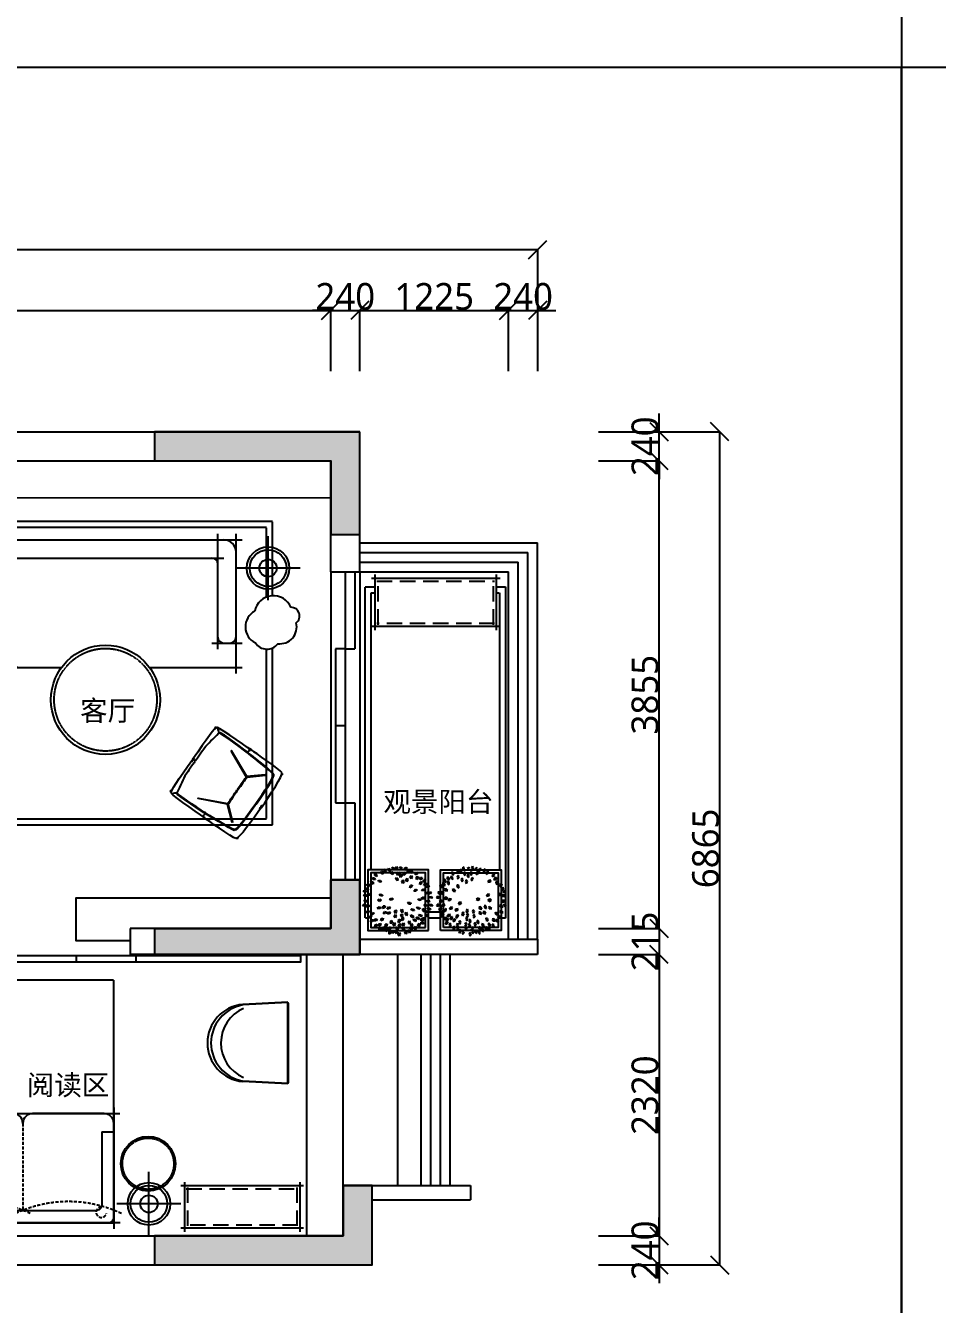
# Model space of a CAD drawing. Header units: millimetres. Extents: x -18923 to 87021, y -73077 to -1985.
# Drawn here: x 53314 to 60830, y -66074 to -55535 of the extents above; entities that cross this region are included whole.
import ezdxf

# ---------------------------------------------------------------- set-up
doc = ezdxf.new("R2010")
doc.units = ezdxf.units.MM
doc.header["$LTSCALE"] = 10
doc.linetypes.add('DASH', pattern=[0.35, 0.25, -0.1])
doc.linetypes.add('DASHED', pattern=[19.05, 12.7, -6.35])
doc.layers.get('Defpoints').update_dxf_attribs({"color": 250})
for name, color, linetype in [('0文字-标注', 7, 'Continuous'), ('1结构-填充-剪力墙', 251, 'Continuous'), ('1结构-墙体', 7, 'Continuous'), ('1结构-楼梯-栏杆', 43, 'Continuous'), ('1结构-楼梯-梯步', 49, 'Continuous'), ('1结构-窗及电梯', 133, 'Continuous'), ('1结构-门', 133, 'Continuous'), ('2平面-家具-活动', 133, 'Continuous'), ('2平面-家具-细线', 8, 'Continuous'), ('5', 8, 'Continuous'), ('DISEGNO', 7, 'Continuous'), ('平面-家具', 133, 'Continuous'), ('平面-文字', 255, 'Continuous'), ('门窗', 3, 'Continuous'), ('陈设-植栽', 124, 'Continuous')]:
    doc.layers.add(name, color=color, linetype=linetype)
doc.styles.add('dim_font', font='SIMPLEX.shx', dxfattribs={"width": 0.8})
doc.styles.add('图框－雅黑', font='')
doc.styles.get('图框－雅黑').set_extended_font_data('Microsoft YaHei')
doc.dimstyles.new('1-30', dxfattribs={"dimtxt": 150, "dimasz": 4, "dimexe": 1.5, "dimexo": 0, "dimgap": 0.6, "dimtad": 1, "dimdec": 0, "dimlfac": 30, "dimdsep": 46, "dimtxsty": 'dim_font', "dimblk": 'DOTSMALL', "dimcen": 4, "dimdle": 1.5, "dimclrd": 123, "dimclre": 123, "dimclrt": 256, "dimadec": 0, "dimazin": 0, "dimtfac": 1, "dimtdec": 0, "dimtix": 1, "dimtmove": 2, "dimatfit": 3, "dimldrblk": 'DOTSMALL', "dimfxl": 1.5, "dimarcsym": 0})

# ---------------------------------------------------------------- blocks, each defined once
blk = doc.blocks.new('_OBLIQUE')
at = {"color": 0, "linetype": 'ByBlock'}
blk.add_line((-0.5, -0.5), (0.5, 0.5), dxfattribs=at)
blk = doc.blocks.new('*D177')
at = {"layer": '0文字-标注', "color": 8, "lineweight": -2, "transparency": 16777216}
for p, q in [((58035, -63191), (58536, -63191)), ((58535, -63190), (58535, -65511)), ((58035, -65509), (58536, -65509))]:
    blk.add_line(p, q, dxfattribs=at)
at = {"layer": 'Defpoints', "color": 0, "transparency": 16777216}
for p in [(58035, -63191), (58035, -65509), (58535, -65509)]:
    blk.add_point(p, dxfattribs=at)
at = {"layer": '0文字-标注', "color": 8, "lineweight": -2, "transparency": 16777216, "xscale": 150, "yscale": 150, "zscale": 150}
for p, rotation in [((58535, -63191), 90), ((58535, -65509), 270)]:
    blk.add_blockref('_OBLIQUE', p, dxfattribs=dict(at, rotation=rotation))
at = {"layer": '0文字-标注', "color": 255, "transparency": 16777216, "insert": (58420, -64350), "char_height": 220, "attachment_point": 5, "rotation": 90, "style": '图框－雅黑'}
blk.add_mtext('2320', dxfattribs=at)
blk = doc.blocks.new('_DotSmall')
at = {"color": 0, "linetype": 'ByBlock', "const_width": 0.5}
blk.add_lwpolyline([(-0.0625, 0, 1), (0.0625, 0, 1)], format="xyb", close=True, dxfattribs=at)
blk = doc.blocks.new('*D178')
at = {"layer": '0文字-标注', "color": 8, "lineweight": -2, "transparency": 16777216}
for p, q in [((58035, -59122), (58536, -59122)), ((58535, -62977), (58535, -59121)), ((58035, -62975), (58536, -62975))]:
    blk.add_line(p, q, dxfattribs=at)
at = {"layer": 'Defpoints', "color": 0, "transparency": 16777216}
for p in [(58035, -59122), (58535, -59122), (58035, -62975)]:
    blk.add_point(p, dxfattribs=at)
at = {"layer": '0文字-标注', "color": 8, "lineweight": -2, "transparency": 16777216, "xscale": 150, "yscale": 150, "zscale": 150}
for p, rotation in [((58535, -59122), 90), ((58535, -62975), 270)]:
    blk.add_blockref('_OBLIQUE', p, dxfattribs=dict(at, rotation=rotation))
at = {"layer": '0文字-标注', "color": 255, "transparency": 16777216, "insert": (58420, -61049), "char_height": 220, "attachment_point": 5, "rotation": 90, "style": '图框－雅黑'}
blk.add_mtext('3855', dxfattribs=at)
blk = doc.blocks.new('*D179')
at = {"layer": '0文字-标注', "color": 8, "lineweight": -2, "transparency": 16777216}
for p, q in [((58035, -58882), (59036, -58882)), ((59035, -58881), (59035, -65751)), ((58035, -65749), (59036, -65749))]:
    blk.add_line(p, q, dxfattribs=at)
at = {"layer": 'Defpoints', "color": 0, "transparency": 16777216}
for p in [(58035, -58882), (58035, -65749), (59035, -65749)]:
    blk.add_point(p, dxfattribs=at)
at = {"layer": '0文字-标注', "color": 8, "lineweight": -2, "transparency": 16777216, "xscale": 150, "yscale": 150, "zscale": 150}
for p, rotation in [((59035, -58882), 90), ((59035, -65749), 270)]:
    blk.add_blockref('_OBLIQUE', p, dxfattribs=dict(at, rotation=rotation))
at = {"layer": '0文字-标注', "color": 255, "transparency": 16777216, "insert": (58920, -62316), "char_height": 220, "attachment_point": 5, "rotation": 90, "style": '图框－雅黑'}
blk.add_mtext('6865', dxfattribs=at)
blk = doc.blocks.new('*D191')
at = {"layer": '0文字-标注', "color": 8, "lineweight": -2, "transparency": 16777216}
for p, q in [((48647, -57882), (55830, -57882)), ((48649, -58382), (48649, -57881)), ((55829, -58382), (55829, -57881))]:
    blk.add_line(p, q, dxfattribs=at)
at = {"layer": 'Defpoints', "color": 0, "transparency": 16777216}
for p in [(55829, -57882), (48649, -58382), (55829, -58382)]:
    blk.add_point(p, dxfattribs=at)
at = {"layer": '0文字-标注', "color": 8, "lineweight": -2, "transparency": 16777216, "xscale": 150, "yscale": 150, "zscale": 150, "rotation": 180}
blk.add_blockref('_OBLIQUE', (48649, -57882), dxfattribs=at)
at = {"layer": '0文字-标注', "color": 8, "lineweight": -2, "transparency": 16777216, "xscale": 150, "yscale": 150, "zscale": 150}
blk.add_blockref('_OBLIQUE', (55829, -57882), dxfattribs=at)
at = {"layer": '0文字-标注', "color": 255, "transparency": 16777216, "insert": (52239, -57768), "char_height": 220, "attachment_point": 5, "style": '图框－雅黑'}
blk.add_mtext('7180', dxfattribs=at)
blk = doc.blocks.new('*D192')
at = {"layer": '0文字-标注', "color": 8, "lineweight": -2, "transparency": 16777216}
for p, q in [((56067, -57882), (57296, -57882)), ((56069, -58382), (56069, -57881)), ((57295, -58382), (57295, -57881))]:
    blk.add_line(p, q, dxfattribs=at)
at = {"layer": 'Defpoints', "color": 0, "transparency": 16777216}
for p in [(57295, -57882), (56069, -58382), (57295, -58382)]:
    blk.add_point(p, dxfattribs=at)
at = {"layer": '0文字-标注', "color": 8, "lineweight": -2, "transparency": 16777216, "xscale": 150, "yscale": 150, "zscale": 150, "rotation": 180}
blk.add_blockref('_OBLIQUE', (56069, -57882), dxfattribs=at)
at = {"layer": '0文字-标注', "color": 8, "lineweight": -2, "transparency": 16777216, "xscale": 150, "yscale": 150, "zscale": 150}
blk.add_blockref('_OBLIQUE', (57295, -57882), dxfattribs=at)
at = {"layer": '0文字-标注', "color": 255, "transparency": 16777216, "insert": (56682, -57768), "char_height": 220, "attachment_point": 5, "style": '图框－雅黑'}
blk.add_mtext('1225', dxfattribs=at)
blk = doc.blocks.new('*D193')
at = {"layer": '0文字-标注', "color": 8, "lineweight": -2, "transparency": 16777216}
for p, q in [((57536, -57382), (37813, -57382)), ((37815, -58382), (37815, -57381)), ((57535, -58382), (57535, -57381))]:
    blk.add_line(p, q, dxfattribs=at)
at = {"layer": 'Defpoints', "color": 0, "transparency": 16777216}
for p in [(37815, -57382), (37815, -58382), (57535, -58382)]:
    blk.add_point(p, dxfattribs=at)
at = {"layer": '0文字-标注', "color": 8, "lineweight": -2, "transparency": 16777216, "xscale": 150, "yscale": 150, "zscale": 150, "rotation": 180}
blk.add_blockref('_OBLIQUE', (37815, -57382), dxfattribs=at)
at = {"layer": '0文字-标注', "color": 8, "lineweight": -2, "transparency": 16777216, "xscale": 150, "yscale": 150, "zscale": 150}
blk.add_blockref('_OBLIQUE', (57535, -57382), dxfattribs=at)
at = {"layer": '0文字-标注', "color": 255, "transparency": 16777216, "insert": (47675, -57268), "char_height": 220, "attachment_point": 5, "style": '图框－雅黑'}
blk.add_mtext('19720', dxfattribs=at)
blk = doc.blocks.new('*D202')
at = {"layer": '0文字-标注', "color": 8, "lineweight": -2, "transparency": 16777216}
for p, q in [((55829, -57882), (55679, -57882)), ((55829, -58382), (55829, -57881)), ((55829, -57882), (56069, -57882)), ((56069, -58382), (56069, -57881)), ((56069, -57882), (56219, -57882))]:
    blk.add_line(p, q, dxfattribs=at)
at = {"layer": 'Defpoints', "color": 0, "transparency": 16777216}
for p in [(56069, -57882), (55829, -58382), (56069, -58382)]:
    blk.add_point(p, dxfattribs=at)
at = {"layer": '0文字-标注', "color": 8, "lineweight": -2, "transparency": 16777216, "xscale": 150, "yscale": 150, "zscale": 150}
blk.add_blockref('_OBLIQUE', (55829, -57882), dxfattribs=at)
at = {"layer": '0文字-标注', "color": 8, "lineweight": -2, "transparency": 16777216, "xscale": 150, "yscale": 150, "zscale": 150, "rotation": 180}
blk.add_blockref('_OBLIQUE', (56069, -57882), dxfattribs=at)
at = {"layer": '0文字-标注', "color": 255, "transparency": 16777216, "insert": (55949, -57768), "char_height": 220, "attachment_point": 5, "style": '图框－雅黑'}
blk.add_mtext('240', dxfattribs=at)
blk = doc.blocks.new('*D203')
at = {"layer": '0文字-标注', "color": 8, "lineweight": -2, "transparency": 16777216}
for p, q in [((57295, -57882), (57145, -57882)), ((57295, -58382), (57295, -57881)), ((57295, -57882), (57535, -57882)), ((57535, -58382), (57535, -57881)), ((57535, -57882), (57685, -57882))]:
    blk.add_line(p, q, dxfattribs=at)
at = {"layer": 'Defpoints', "color": 0, "transparency": 16777216}
for p in [(57535, -57882), (57295, -58382), (57535, -58382)]:
    blk.add_point(p, dxfattribs=at)
at = {"layer": '0文字-标注', "color": 8, "lineweight": -2, "transparency": 16777216, "xscale": 150, "yscale": 150, "zscale": 150}
blk.add_blockref('_OBLIQUE', (57295, -57882), dxfattribs=at)
at = {"layer": '0文字-标注', "color": 8, "lineweight": -2, "transparency": 16777216, "xscale": 150, "yscale": 150, "zscale": 150, "rotation": 180}
blk.add_blockref('_OBLIQUE', (57535, -57882), dxfattribs=at)
at = {"layer": '0文字-标注', "color": 255, "transparency": 16777216, "insert": (57415, -57768), "char_height": 220, "attachment_point": 5, "style": '图框－雅黑'}
blk.add_mtext('240', dxfattribs=at)
blk = doc.blocks.new('*D204')
at = {"layer": '0文字-标注', "color": 8, "lineweight": -2, "transparency": 16777216}
for p, q in [((58535, -58882), (58535, -58732)), ((58035, -58882), (58536, -58882)), ((58535, -59122), (58535, -58882)), ((58035, -59122), (58536, -59122)), ((58535, -59122), (58535, -59272))]:
    blk.add_line(p, q, dxfattribs=at)
at = {"layer": 'Defpoints', "color": 0, "transparency": 16777216}
for p in [(58035, -58882), (58535, -58882), (58035, -59122)]:
    blk.add_point(p, dxfattribs=at)
at = {"layer": '0文字-标注', "color": 8, "lineweight": -2, "transparency": 16777216, "xscale": 150, "yscale": 150, "zscale": 150}
for p, rotation in [((58535, -58882), 270), ((58535, -59122), 90)]:
    blk.add_blockref('_OBLIQUE', p, dxfattribs=dict(at, rotation=rotation))
at = {"layer": '0文字-标注', "color": 255, "transparency": 16777216, "insert": (58420, -59002), "char_height": 220, "attachment_point": 5, "rotation": 90, "style": '图框－雅黑'}
blk.add_mtext('240', dxfattribs=at)
blk = doc.blocks.new('*D205')
at = {"layer": '0文字-标注', "color": 8, "lineweight": -2, "transparency": 16777216}
for p, q in [((58535, -62975), (58535, -62825)), ((58035, -62975), (58536, -62975)), ((58535, -62975), (58535, -63191)), ((58035, -63191), (58536, -63191)), ((58535, -63191), (58535, -63341))]:
    blk.add_line(p, q, dxfattribs=at)
at = {"layer": 'Defpoints', "color": 0, "transparency": 16777216}
for p in [(58035, -62975), (58035, -63191), (58535, -63191)]:
    blk.add_point(p, dxfattribs=at)
at = {"layer": '0文字-标注', "color": 8, "lineweight": -2, "transparency": 16777216, "xscale": 150, "yscale": 150, "zscale": 150}
for p, rotation in [((58535, -62975), 270), ((58535, -63191), 90)]:
    blk.add_blockref('_OBLIQUE', p, dxfattribs=dict(at, rotation=rotation))
at = {"layer": '0文字-标注', "color": 255, "transparency": 16777216, "insert": (58420, -63083), "char_height": 220, "attachment_point": 5, "rotation": 90, "style": '图框－雅黑'}
blk.add_mtext('215', dxfattribs=at)
blk = doc.blocks.new('*D206')
at = {"layer": '0文字-标注', "color": 8, "lineweight": -2, "transparency": 16777216}
for p, q in [((58535, -65509), (58535, -65359)), ((58035, -65509), (58536, -65509)), ((58535, -65509), (58535, -65749)), ((58035, -65749), (58536, -65749)), ((58535, -65749), (58535, -65899))]:
    blk.add_line(p, q, dxfattribs=at)
at = {"layer": 'Defpoints', "color": 0, "transparency": 16777216}
for p in [(58035, -65509), (58035, -65749), (58535, -65749)]:
    blk.add_point(p, dxfattribs=at)
at = {"layer": '0文字-标注', "color": 8, "lineweight": -2, "transparency": 16777216, "xscale": 150, "yscale": 150, "zscale": 150}
for p, rotation in [((58535, -65509), 270), ((58535, -65749), 90)]:
    blk.add_blockref('_OBLIQUE', p, dxfattribs=dict(at, rotation=rotation))
at = {"layer": '0文字-标注', "color": 255, "transparency": 16777216, "insert": (58420, -65629), "char_height": 220, "attachment_point": 5, "rotation": 90, "style": '图框－雅黑'}
blk.add_mtext('240', dxfattribs=at)
blk = doc.blocks.new('A$C3EE33120')
for p, q in [((207, 645), (190, 647)), ((190, 647), (196, 628)), ((215, 622), (207, 645)), ((246, 641), (228, 642)), ((228, 642), (234, 624)), ((253, 618), (246, 641)), ((275, 665), (258, 671)), ((258, 671), (259, 652)), ((259, 652), (275, 640)), ((275, 640), (275, 665)), ((297, 694), (295, 675)), ((295, 675), (310, 662)), ((298, 643), (295, 618)), ((312, 686), (297, 694)), ((313, 629), (298, 643)), ((310, 662), (312, 686)), ((340, 666), (335, 647)), ((335, 647), (347, 631)), ((354, 654), (340, 666)), ((347, 631), (354, 654)), ((377, 693), (373, 674)), ((373, 674), (386, 658)), ((392, 682), (377, 693)), ((386, 658), (392, 682)), ((428, 652), (416, 637)), ((416, 637), (421, 617)), ((432, 680), (417, 668)), ((417, 668), (417, 648)), ((417, 648), (437, 663)), ((421, 617), (437, 636)), ((437, 636), (428, 652)), ((437, 663), (432, 680)), ((492, 662), (479, 649)), ((479, 649), (482, 629)), ((482, 629), (499, 646)), ((499, 646), (492, 662)), ((520, 636), (503, 627)), ((522, 618), (520, 636)), ((78, 530), (60, 520)), ((60, 520), (83, 510)), ((96, 523), (78, 530)), ((83, 510), (96, 523)), ((108, 568), (91, 558)), ((91, 558), (113, 548)), ((126, 560), (108, 568)), ((113, 548), (126, 560)), ((135, 602), (118, 604)), ((118, 604), (122, 586)), ((122, 586), (141, 578)), ((141, 578), (135, 602)), ((143, 528), (150, 511)), ((161, 528), (143, 528)), ((164, 597), (147, 598)), ((147, 598), (153, 580)), ((150, 511), (169, 505)), ((153, 580), (172, 574)), ((169, 505), (161, 528)), ((180, 616), (162, 620)), ((162, 620), (166, 601)), ((180, 557), (162, 556)), ((162, 556), (170, 539)), ((172, 574), (164, 597)), ((166, 601), (184, 592)), ((170, 539), (190, 534)), ((184, 592), (180, 616)), ((190, 534), (180, 557)), ((210, 581), (193, 586)), ((193, 586), (195, 567)), ((195, 567), (212, 556)), ((196, 628), (215, 622)), ((212, 556), (210, 581)), ((234, 624), (253, 618)), ((257, 617), (240, 613)), ((240, 613), (251, 597)), ((267, 504), (249, 509)), ((249, 509), (252, 490)), ((251, 597), (272, 597)), ((272, 597), (257, 617)), ((283, 559), (267, 565)), ((267, 565), (268, 546)), ((268, 546), (285, 534)), ((285, 534), (283, 559)), ((295, 618), (310, 610)), ((310, 610), (313, 629)), ((355, 580), (351, 561)), ((351, 561), (364, 545)), ((369, 569), (355, 580)), ((364, 545), (369, 569)), ((375, 616), (365, 600)), ((365, 600), (373, 581)), ((373, 581), (386, 602)), ((386, 602), (375, 616)), ((457, 539), (443, 526)), ((443, 526), (444, 506)), ((444, 506), (463, 522)), ((463, 615), (448, 602)), ((448, 602), (449, 582)), ((449, 582), (468, 598)), ((463, 522), (457, 539)), ((468, 598), (463, 615)), ((503, 627), (500, 607)), ((500, 607), (522, 618)), ((519, 584), (508, 567)), ((508, 567), (533, 569)), ((538, 586), (519, 584)), ((533, 569), (538, 586)), ((540, 617), (534, 598)), ((534, 598), (558, 606)), ((558, 624), (540, 617)), ((562, 584), (555, 565)), ((555, 565), (579, 572)), ((558, 606), (558, 624)), ((571, 550), (559, 533)), ((559, 533), (584, 534)), ((580, 590), (562, 584)), ((590, 551), (571, 550)), ((579, 572), (580, 590)), ((584, 534), (590, 551)), ((612, 539), (605, 520)), ((605, 520), (629, 527)), ((631, 544), (612, 539)), ((629, 527), (631, 544)), ((35, 439), (18, 429)), ((18, 429), (40, 419)), ((46, 472), (28, 464)), ((28, 464), (49, 452)), ((53, 432), (35, 439)), ((40, 419), (53, 432)), ((63, 462), (46, 472)), ((49, 452), (63, 462)), ((70, 414), (53, 404)), ((53, 404), (76, 394)), ((76, 490), (56, 485)), ((56, 485), (75, 469)), ((88, 407), (70, 414)), ((75, 469), (91, 478)), ((91, 478), (76, 490)), ((76, 394), (88, 407)), ((107, 494), (88, 487)), ((88, 487), (108, 474)), ((113, 412), (96, 402)), ((96, 402), (118, 392)), ((123, 484), (107, 494)), ((108, 474), (123, 484)), ((131, 404), (113, 412)), ((135, 472), (116, 465)), ((116, 465), (136, 452)), ((118, 392), (131, 404)), ((151, 462), (135, 472)), ((136, 452), (151, 462)), ((162, 404), (151, 390)), ((151, 390), (170, 385)), ((186, 397), (162, 404)), ((170, 385), (186, 397)), ((198, 500), (180, 499)), ((180, 499), (188, 481)), ((203, 396), (185, 387)), ((185, 387), (207, 376)), ((188, 481), (208, 477)), ((208, 477), (198, 500)), ((220, 442), (200, 435)), ((200, 435), (220, 421)), ((220, 388), (203, 396)), ((207, 376), (220, 388)), ((235, 430), (220, 442)), ((220, 421), (235, 430)), ((249, 399), (229, 393)), ((229, 393), (250, 379)), ((265, 388), (249, 399)), ((250, 379), (265, 388)), ((252, 490), (269, 480)), ((269, 480), (267, 504)), ((331, 471), (314, 477)), ((314, 477), (315, 458)), ((315, 458), (331, 446)), ((331, 446), (331, 471)), ((485, 487), (478, 468)), ((478, 468), (502, 475)), ((504, 492), (485, 487)), ((502, 475), (504, 492)), ((536, 407), (519, 397)), ((519, 397), (541, 387)), ((554, 449), (536, 439)), ((536, 439), (559, 429)), ((554, 399), (536, 407)), ((541, 387), (554, 399)), ((572, 442), (554, 449)), ((559, 429), (572, 442)), ((582, 490), (564, 480)), ((564, 480), (587, 470)), ((592, 389), (577, 375)), ((599, 482), (582, 490)), ((587, 470), (599, 482)), ((611, 385), (592, 389)), ((614, 424), (600, 408)), ((600, 408), (625, 406)), ((601, 370), (611, 385)), ((633, 422), (614, 424)), ((634, 489), (619, 475)), ((619, 475), (644, 471)), ((639, 461), (625, 446)), ((625, 446), (650, 443)), ((625, 406), (633, 422)), ((653, 486), (634, 489)), ((658, 459), (639, 461)), ((644, 471), (653, 486)), ((662, 436), (648, 421)), ((648, 421), (673, 418)), ((650, 443), (658, 459)), ((681, 434), (662, 436)), ((682, 387), (663, 380)), ((663, 380), (684, 366)), ((673, 418), (681, 434)), ((18, 371), (0, 361)), ((0, 361), (23, 351)), ((35, 364), (18, 371)), ((30, 279), (18, 263)), ((18, 263), (43, 264)), ((23, 351), (35, 364)), ((40, 345), (23, 335)), ((23, 335), (45, 325)), ((37, 314), (24, 299)), ((24, 299), (49, 297)), ((49, 280), (30, 279)), ((56, 314), (37, 314)), ((58, 337), (40, 345)), ((43, 264), (49, 280)), ((45, 325), (58, 337)), ((49, 297), (56, 314)), ((75, 351), (57, 341)), ((57, 341), (80, 331)), ((70, 275), (58, 258)), ((58, 258), (83, 258)), ((90, 275), (70, 275)), ((92, 344), (75, 351)), ((80, 331), (92, 344)), ((83, 258), (90, 275)), ((106, 376), (88, 366)), ((88, 366), (111, 356)), ((116, 321), (98, 311)), ((98, 311), (121, 301)), ((123, 369), (106, 376)), ((111, 356), (123, 369)), ((133, 314), (116, 321)), ((121, 301), (133, 314)), ((135, 293), (121, 279)), ((121, 279), (145, 275)), ((146, 371), (131, 358)), ((131, 358), (155, 353)), ((154, 290), (135, 293)), ((145, 275), (154, 290)), ((165, 368), (146, 371)), ((155, 353), (165, 368)), ((196, 331), (179, 321)), ((179, 321), (201, 311)), ((214, 324), (196, 331)), ((201, 311), (214, 324)), ((220, 266), (215, 247)), ((215, 247), (238, 257)), ((237, 274), (220, 266)), ((242, 336), (224, 326)), ((224, 326), (247, 316)), ((238, 257), (237, 274)), ((259, 329), (242, 336)), ((247, 316), (259, 329)), ((268, 264), (265, 244)), ((265, 244), (287, 255)), ((285, 273), (268, 264)), ((287, 255), (285, 273)), ((364, 301), (355, 284)), ((355, 284), (363, 266)), ((363, 266), (375, 287)), ((375, 287), (364, 301)), ((566, 350), (546, 346)), ((546, 346), (563, 329)), ((563, 329), (580, 336)), ((580, 336), (566, 350)), ((577, 375), (601, 370)), ((617, 359), (599, 349)), ((599, 349), (622, 339)), ((627, 298), (607, 300)), ((607, 300), (620, 279)), ((635, 351), (617, 359)), ((620, 279), (637, 282)), ((622, 339), (635, 351)), ((637, 282), (627, 298)), ((658, 273), (637, 271)), ((637, 271), (654, 253)), ((672, 346), (653, 340)), ((653, 340), (673, 326)), ((654, 253), (671, 259)), ((671, 259), (658, 273)), ((677, 311), (660, 301)), ((660, 301), (682, 291)), ((688, 336), (672, 346)), ((673, 326), (688, 336)), ((55, 244), (43, 228)), ((43, 228), (67, 227)), ((66, 181), (53, 165)), ((53, 165), (78, 165)), ((74, 243), (55, 244)), ((71, 211), (58, 196)), ((58, 196), (83, 194)), ((85, 182), (66, 181)), ((67, 227), (74, 243)), ((91, 210), (71, 211)), ((78, 165), (85, 182)), ((83, 194), (91, 210)), ((97, 139), (88, 121)), ((101, 241), (91, 223)), ((91, 223), (116, 227)), ((105, 177), (97, 159)), ((97, 159), (121, 164)), ((116, 143), (97, 139)), ((120, 244), (101, 241)), ((124, 182), (105, 177)), ((112, 125), (116, 143)), ((116, 227), (120, 244)), ((121, 164), (124, 182)), ((158, 201), (149, 182)), ((149, 182), (174, 187)), ((150, 133), (149, 112)), ((166, 143), (150, 133)), ((177, 205), (158, 201)), ((170, 126), (166, 143)), ((174, 187), (177, 205)), ((224, 225), (222, 204)), ((222, 204), (243, 218)), ((240, 235), (224, 225)), ((243, 218), (240, 235)), ((281, 180), (268, 166)), ((268, 166), (271, 146)), ((271, 146), (288, 164)), ((280, 216), (273, 197)), ((273, 197), (297, 204)), ((298, 222), (280, 216)), ((288, 164), (281, 180)), ((297, 204), (298, 222)), ((353, 185), (342, 163)), ((342, 163), (354, 150)), ((363, 167), (353, 185)), ((354, 150), (363, 167)), ((410, 192), (393, 197)), ((393, 197), (396, 178)), ((396, 178), (414, 168)), ((414, 168), (410, 192)), ((532, 185), (536, 160)), ((550, 175), (532, 185)), ((536, 160), (553, 156)), ((553, 156), (550, 175)), ((588, 142), (599, 120)), ((608, 138), (588, 142)), ((616, 121), (608, 138)), ((612, 201), (625, 180)), ((632, 199), (612, 201)), ((625, 180), (642, 183)), ((630, 229), (644, 208)), ((650, 228), (630, 229)), ((642, 183), (632, 199)), ((644, 208), (661, 212)), ((661, 212), (650, 228)), ((88, 121), (112, 125)), ((143, 97), (141, 77)), ((141, 77), (163, 89)), ((160, 106), (143, 97)), ((149, 112), (170, 126)), ((163, 89), (160, 106)), ((195, 91), (180, 79)), ((180, 79), (181, 59)), ((181, 59), (200, 74)), ((200, 74), (195, 91)), ((226, 115), (212, 103)), ((212, 103), (213, 83)), ((213, 83), (232, 98)), ((232, 98), (226, 115)), ((245, 67), (230, 55)), ((230, 55), (231, 35)), ((231, 35), (250, 50)), ((250, 50), (245, 67)), ((300, 69), (287, 55)), ((287, 55), (290, 35)), ((290, 35), (307, 52)), ((306, 35), (294, 20)), ((294, 20), (300, 0)), ((307, 52), (300, 69)), ((300, 0), (315, 19)), ((315, 19), (306, 35)), ((338, 47), (335, 28)), ((335, 28), (350, 14)), ((353, 38), (338, 47)), ((350, 14), (353, 38)), ((394, 43), (390, 24)), ((390, 24), (404, 9)), ((409, 33), (394, 43)), ((404, 79), (402, 59)), ((402, 59), (416, 46)), ((419, 70), (404, 79)), ((404, 9), (409, 33)), ((416, 46), (419, 70)), ((436, 38), (433, 20)), ((433, 20), (447, 5)), ((451, 29), (436, 38)), ((447, 5), (451, 29)), ((474, 51), (456, 55)), ((456, 55), (460, 36)), ((460, 36), (478, 27)), ((478, 27), (474, 51)), ((508, 67), (490, 68)), ((490, 68), (496, 50)), ((496, 50), (515, 43)), ((515, 43), (508, 67)), ((532, 105), (514, 104)), ((514, 104), (522, 87)), ((522, 87), (542, 83)), ((542, 83), (532, 105)), ((573, 118), (554, 125)), ((554, 125), (560, 101)), ((560, 101), (578, 99)), ((578, 99), (573, 118)), ((599, 120), (616, 121))]:
    blk.add_line(p, q)
blk = doc.blocks.new('*U49')
for p, q in [((-500, 430), (-500, -30)), ((500, 430), (500, -30)), ((-530, 400), (530, 400)), ((530, 0), (-530, 0))]:
    blk.add_line(p, q)
at = {"color": 8, "linetype": 'DASHED'}
for p, q in [((-485, 375), (485, 375)), ((-475, 385), (-475, 15)), ((475, 385), (475, 15)), ((485, 25), (-485, 25))]:
    blk.add_line(p, q, dxfattribs=at)
blk = doc.blocks.new('block 1038')
at = {"layer": 'DISEGNO', "color": 250, "lineweight": 35, "true_color": 0x19161a}
blk.add_open_spline([(-275.5, 351.4), (-275.5, 351.3), (-275.7, 351.2), (-276, 351.2), (-276, 351.2), (-276, 351.2), (-276, 351.2), (-276.2, 351.2), (-276.4, 351.3), (-276.4, 351.4), (-276.4, 351.4), (-276.4, 351.4), (-276.4, 351.4), (-276.4, 351.5), (-276.2, 351.6), (-276, 351.6), (-276, 351.6), (-276, 351.6), (-276, 351.6), (-275.7, 351.6), (-275.5, 351.5), (-275.5, 351.4)], degree=3, knots=[0, 0, 0, 0, 1, 1, 1, 2, 2, 2, 3, 3, 3, 4, 4, 4, 5, 5, 5, 6, 6, 6, 7, 7, 7, 7], dxfattribs=at)
blk = doc.blocks.new('block 1039')
at = {"layer": 'DISEGNO', "color": 250, "lineweight": 35, "true_color": 0x19161a}
blk.add_open_spline([(-272.7, 351.4), (-272.7, 351.3), (-272.9, 351.2), (-273.2, 351.2), (-273.2, 351.2), (-273.2, 351.2), (-273.2, 351.2), (-273.4, 351.2), (-273.6, 351.3), (-273.6, 351.4), (-273.6, 351.4), (-273.6, 351.4), (-273.6, 351.4), (-273.6, 351.5), (-273.4, 351.6), (-273.2, 351.6), (-273.2, 351.6), (-273.2, 351.6), (-273.2, 351.6), (-272.9, 351.6), (-272.7, 351.5), (-272.7, 351.4)], degree=3, knots=[0, 0, 0, 0, 1, 1, 1, 2, 2, 2, 3, 3, 3, 4, 4, 4, 5, 5, 5, 6, 6, 6, 7, 7, 7, 7], dxfattribs=at)
blk = doc.blocks.new('block 1037')
at = {"layer": 'DISEGNO'}
for name in ['block 1038', 'block 1039']:
    blk.add_blockref(name, (0, 0), dxfattribs=at)
blk = doc.blocks.new('PoltronaCarmelP')
for p, q in [((214868, 8613), (214879, 8623)), ((214869, 8612), (214868, 8613)), ((214879, 8623), (214889, 8618)), ((215721, 8623), (215712, 8618)), ((215732, 8613), (215721, 8623)), ((215731, 8612), (215732, 8613)), ((214899, 7831), (214899, 7831)), ((215701, 7831), (215701, 7831)), ((214871, 7739), (214868, 7734)), ((214868, 7734), (214879, 7723)), ((214879, 7723), (214897, 7732)), ((215721, 7723), (215703, 7732)), ((215732, 7734), (215721, 7723)), ((215729, 7739), (215732, 7734))]:
    blk.add_line(p, q)
for points in [[(214861, 8605), (214849, 8576), (214850, 8209), (214850, 8209)], [(215302, 8640), (215145, 8640), (214873, 8635), (214861, 8605)], [(214861, 8605), (214861, 8605), (214861, 8605), (214861, 8605)], [(214925, 8541), (214912, 8511), (214894, 8170), (214894, 8170)], [(214930, 8535), (214918, 8506), (214900, 8173), (214900, 8173)], [(215303, 8572), (215142, 8572), (214937, 8571), (214925, 8541)], [(214925, 8541), (214925, 8541), (214925, 8541), (214925, 8541)], [(215302, 8566), (215145, 8566), (214942, 8565), (214930, 8535)], [(214930, 8535), (214930, 8535), (214930, 8535), (214930, 8535)], [(215297, 8572), (215458, 8572), (215663, 8571), (215675, 8541)], [(215298, 8640), (215455, 8640), (215727, 8635), (215739, 8605)], [(215298, 8566), (215455, 8566), (215658, 8565), (215670, 8535)], [(215670, 8535), (215670, 8535), (215670, 8535), (215670, 8535)], [(215670, 8535), (215682, 8506), (215700, 8173), (215700, 8173)], [(215675, 8541), (215675, 8541), (215675, 8541), (215675, 8541)], [(215675, 8541), (215688, 8511), (215706, 8170), (215706, 8170)], [(215739, 8605), (215739, 8605), (215739, 8605), (215739, 8605)], [(215739, 8605), (215751, 8576), (215750, 8209), (215750, 8209)], [(214984, 8474), (214982, 8471), (214984, 8470), (214984, 8470)], [(214987, 8475), (214987, 8475), (214985, 8476), (214984, 8474)], [(214984, 8474), (214984, 8474), (214984, 8474), (214984, 8474)], [(214984, 8470), (214984, 8470), (214984, 8470), (214984, 8470)], [(214984, 8470), (214984, 8470), (214984, 8470), (214984, 8470)], [(214984, 8470), (214984, 8470), (214984, 8470), (214984, 8470)], [(214987, 8475), (214987, 8475), (214987, 8475), (214987, 8475)], [(214850, 8209), (214850, 8209), (214849, 7777), (214861, 7748)], [(214850, 8209), (214850, 8209), (214850, 8209), (214850, 8209)], [(214900, 8174), (214895, 8173), (214855, 8173), (214850, 8173)], [(214854, 8192), (214852, 8192), (214851, 8190), (214851, 8188)], [(214851, 8188), (214851, 8188), (214851, 8188), (214851, 8188)], [(214851, 8188), (214851, 8185), (214852, 8183), (214854, 8183)], [(214854, 8164), (214852, 8164), (214851, 8162), (214851, 8159)], [(214851, 8159), (214851, 8159), (214851, 8159), (214851, 8159)], [(214851, 8159), (214851, 8157), (214852, 8155), (214854, 8155)], [(214856, 8188), (214856, 8190), (214855, 8192), (214854, 8192)], [(214854, 8192), (214854, 8192), (214854, 8192), (214854, 8192)], [(214854, 8183), (214855, 8183), (214856, 8185), (214856, 8188)], [(214856, 8159), (214856, 8162), (214855, 8164), (214854, 8164)], [(214854, 8164), (214854, 8164), (214854, 8164), (214854, 8164)], [(214854, 8155), (214855, 8155), (214856, 8157), (214856, 8159)], [(214856, 8188), (214856, 8188), (214856, 8188), (214856, 8188)], [(214856, 8159), (214856, 8159), (214856, 8159), (214856, 8159)], [(214894, 8170), (214894, 8170), (214880, 7813), (214895, 7786)], [(214900, 8173), (214900, 8173), (214886, 7819), (214901, 7792)], [(214894, 8170), (214894, 8170), (214894, 8170), (214894, 8170)], [(214900, 8173), (214900, 8173), (214900, 8173), (214900, 8173)], [(215700, 8173), (215700, 8173), (215714, 7819), (215699, 7792)], [(215700, 8174), (215705, 8173), (215745, 8173), (215750, 8173)], [(215700, 8173), (215700, 8173), (215700, 8173), (215700, 8173)], [(215706, 8170), (215706, 8170), (215720, 7813), (215705, 7786)], [(215706, 8170), (215706, 8170), (215706, 8170), (215706, 8170)], [(215750, 8209), (215750, 8209), (215751, 7777), (215739, 7748)], [(215744, 8188), (215744, 8190), (215745, 8192), (215746, 8192)], [(215746, 8183), (215745, 8183), (215744, 8185), (215744, 8188)], [(215744, 8188), (215744, 8188), (215744, 8188), (215744, 8188)], [(215744, 8159), (215744, 8162), (215745, 8164), (215746, 8164)], [(215746, 8155), (215745, 8155), (215744, 8157), (215744, 8159)], [(215744, 8159), (215744, 8159), (215744, 8159), (215744, 8159)], [(215746, 8192), (215746, 8192), (215746, 8192), (215746, 8192)], [(215746, 8192), (215748, 8192), (215749, 8190), (215749, 8188)], [(215749, 8188), (215749, 8185), (215748, 8183), (215746, 8183)], [(215746, 8164), (215746, 8164), (215746, 8164), (215746, 8164)], [(215746, 8164), (215748, 8164), (215749, 8162), (215749, 8159)], [(215749, 8159), (215749, 8157), (215748, 8155), (215746, 8155)], [(215749, 8188), (215749, 8188), (215749, 8188), (215749, 8188)], [(215749, 8159), (215749, 8159), (215749, 8159), (215749, 8159)], [(215750, 8209), (215750, 8209), (215750, 8209), (215750, 8209)], [(214983, 8020), (214983, 8020), (214982, 8018), (214984, 8016)], [(214983, 8020), (214983, 8020), (214983, 8020), (214983, 8020)], [(214984, 8016), (214984, 8016), (214984, 8016), (214984, 8016)], [(214984, 8016), (214985, 8014), (214987, 8016), (214987, 8016)], [(214987, 8016), (214987, 8016), (214987, 8016), (214987, 8016)], [(214861, 7748), (214861, 7748), (214861, 7748), (214861, 7748)], [(214861, 7748), (214873, 7719), (215027, 7724), (215302, 7724)], [(214862, 7749), (214862, 7749), (214884, 7772), (214901, 7792)], [(215125, 7758), (215064, 7758), (214986, 7786), (214901, 7792)], [(215293, 7759), (215258, 7759), (215148, 7758), (215125, 7758)], [(215125, 7758), (215125, 7758), (215125, 7758), (215125, 7758)], [(215280, 7732), (215280, 7733), (215282, 7734), (215285, 7734)], [(215285, 7730), (215282, 7730), (215280, 7731), (215280, 7732)], [(215280, 7732), (215280, 7732), (215280, 7732), (215280, 7732)], [(215285, 7734), (215285, 7734), (215285, 7734), (215285, 7734)], [(215285, 7734), (215287, 7734), (215289, 7733), (215289, 7732)], [(215289, 7732), (215289, 7731), (215287, 7730), (215285, 7730)], [(215285, 7730), (215285, 7730), (215285, 7730), (215285, 7730)], [(215739, 7748), (215727, 7719), (215573, 7724), (215298, 7724)], [(215300, 7728), (215302, 7735), (215299, 7759), (215299, 7759)], [(215299, 7759), (215299, 7759), (215299, 7759), (215299, 7759)], [(215307, 7759), (215342, 7759), (215452, 7758), (215475, 7758)], [(215308, 7732), (215308, 7733), (215310, 7734), (215313, 7734)], [(215313, 7730), (215310, 7730), (215308, 7731), (215308, 7732)], [(215308, 7732), (215308, 7732), (215308, 7732), (215308, 7732)], [(215313, 7734), (215313, 7734), (215313, 7734), (215313, 7734)], [(215313, 7734), (215315, 7734), (215317, 7733), (215317, 7732)], [(215317, 7732), (215317, 7731), (215315, 7730), (215313, 7730)], [(215313, 7730), (215313, 7730), (215313, 7730), (215313, 7730)], [(215475, 7758), (215536, 7758), (215614, 7786), (215699, 7792)], [(215475, 7758), (215475, 7758), (215475, 7758), (215475, 7758)], [(215738, 7749), (215738, 7749), (215716, 7772), (215699, 7792)], [(215739, 7748), (215739, 7748), (215739, 7748), (215739, 7748)]]:
    blk.add_open_spline(points, degree=3)
at = {"color": 8}
for points in [[(214984, 8470), (214984, 8470), (215115, 8317), (215115, 8317)], [(215118, 8324), (215118, 8324), (214987, 8475), (214987, 8475)], [(215482, 8324), (215482, 8324), (215613, 8475), (215613, 8475)], [(215616, 8470), (215616, 8470), (215485, 8317), (215485, 8317)], [(215613, 8475), (215613, 8475), (215615, 8476), (215616, 8474)], [(215613, 8475), (215613, 8475), (215613, 8475), (215613, 8475)], [(215616, 8474), (215616, 8474), (215616, 8474), (215616, 8474)], [(215616, 8474), (215618, 8471), (215616, 8470), (215616, 8470)], [(215616, 8470), (215616, 8470), (215616, 8470), (215616, 8470)], [(215616, 8470), (215616, 8470), (215616, 8470), (215616, 8470)], [(215616, 8470), (215616, 8470), (215616, 8470), (215616, 8470)], [(215115, 8317), (215115, 8317), (214983, 8020), (214983, 8020)], [(214987, 8016), (214987, 8016), (215121, 8313), (215121, 8313)], [(215115, 8317), (215115, 8317), (215115, 8317), (215115, 8317)], [(215169, 8321), (215137, 8321), (215118, 8324), (215118, 8324)], [(215118, 8324), (215118, 8324), (215118, 8324), (215118, 8324)], [(215121, 8313), (215121, 8313), (215138, 8314), (215170, 8314)], [(215121, 8313), (215121, 8313), (215121, 8313), (215121, 8313)], [(215300, 8320), (215280, 8320), (215202, 8321), (215169, 8321)], [(215169, 8321), (215169, 8321), (215169, 8321), (215169, 8321)], [(215170, 8314), (215170, 8314), (215170, 8314), (215170, 8314)], [(215170, 8314), (215203, 8314), (215280, 8313), (215300, 8313)], [(215300, 8320), (215320, 8320), (215398, 8321), (215431, 8321)], [(215430, 8314), (215397, 8314), (215320, 8313), (215300, 8313)], [(215479, 8313), (215479, 8313), (215462, 8314), (215430, 8314)], [(215430, 8314), (215430, 8314), (215430, 8314), (215430, 8314)], [(215431, 8321), (215463, 8321), (215482, 8324), (215482, 8324)], [(215431, 8321), (215431, 8321), (215431, 8321), (215431, 8321)], [(215613, 8016), (215613, 8016), (215479, 8313), (215479, 8313)], [(215479, 8313), (215479, 8313), (215479, 8313), (215479, 8313)], [(215482, 8324), (215482, 8324), (215482, 8324), (215482, 8324)], [(215485, 8317), (215485, 8317), (215485, 8317), (215485, 8317)], [(215485, 8317), (215485, 8317), (215617, 8020), (215617, 8020)], [(215617, 8016), (215615, 8014), (215613, 8016), (215613, 8016)], [(215613, 8016), (215613, 8016), (215613, 8016), (215613, 8016)], [(215617, 8020), (215617, 8020), (215617, 8020), (215617, 8020)], [(215617, 8020), (215617, 8020), (215618, 8018), (215617, 8016)], [(215617, 8016), (215617, 8016), (215617, 8016), (215617, 8016)]]:
    blk.add_open_spline(points, degree=3, dxfattribs=at)
at = {"ltscale": 300, "xscale": 10, "yscale": 10, "zscale": 10}
blk.add_blockref('block 1037', (218044, 5121), dxfattribs=at)
blk = doc.blocks.new('A$C24CC7E89')
at = {"layer": '2平面-家具-活动'}
for p, q in [((-50, 0), (2850, 0)), ((0, -2150), (0, 50)), ((2650, -900), (2650, 50)), ((2800, -1100), (2800, 50)), ((150, -1400), (150, -100)), ((100, -150), (2700, -150)), ((900, -2150), (900, -150)), ((2600, -850), (2850, -850)), ((850, -1050), (1362, -1050)), ((2086, -1050), (2850, -1050)), ((-50, -1350), (200, -1350)), ((-50, -2100), (950, -2100))]:
    blk.add_line(p, q, dxfattribs=at)
blk.add_circle((1724, -1317), 450, dxfattribs=at)
for centre, radius, start, end in [((100, -100), 100, 90, 180), ((2700, -100), 100, 0, 90), ((200, -200), 50, 90, 180), ((2600, -200), 50, 0, 90), ((2700, -800), 50, 180, 270), ((2750, -800), 50, 270, 0), ((1000, -1150), 100, 90, 180), ((50, -1300), 50, 180, 270), ((100, -1300), 50, 270, 0), ((100, -2000), 100, 180, 270), ((800, -2000), 100, 270, 0)]:
    blk.add_arc(centre, radius, start, end, dxfattribs=at)
at = {"layer": '2平面-家具-细线', "color": 8, "linetype": 'DASH', "ltscale": 0.5}
blk.add_circle((1724, -1317), 423, dxfattribs=at)
blk = doc.blocks.new('df')
at = {"color": 8, "linetype": 'DASH', "ltscale": 400}
for p, q in [((137444.6, 23361.8), (137444.6, 23715.5)), ((137444.6, 23361.8), (137444.6, 23715.5)), ((137267.7, 23538.7), (137621.4, 23538.7))]:
    blk.add_line(p, q, dxfattribs=at)
at = {"ltscale": 300}
for radius in [117.2, 101.1, 47.9]:
    blk.add_circle((137444.6, 23538.7), radius, dxfattribs=at)
at = {"layer": '5', "linetype": 'DASH', "ltscale": 400}
blk.add_line((137267.7, 23538.7), (137621.4, 23538.7), dxfattribs=at)
at = {"layer": '5', "ltscale": 300}
blk.add_circle((137444.6, 23538.7), 101.1, dxfattribs=at)
blk = doc.blocks.new('A$C020E78CB')
for p, q in [((-259.4, -48.8), (-244.2, 235.6)), ((-256.4, -48.8), (-241.2, 235.5)), ((256.4, -48.8), (241.2, 235.5)), ((259.4, -48.8), (244.2, 235.6)), ((-259.4, -48.8), (-256.4, -48.8)), ((-259.4, -48.8), (-256.4, -48.8)), ((-256.4, -48.8), (-259.4, -48.8)), ((-256.4, -48.8), (-253.4, -49)), ((-256.4, -48.8), (-253.4, -49)), ((-256.4, -48.8), (-253.4, -48.8)), ((-256.4, -48.8), (-253.4, -48.8)), ((-253.4, -49), (-253.4, -48.8)), ((-253.4, -49), (-253.4, -48.8)), ((-253.4, -48.9), (253.4, -48.9)), ((-253.4, -48.9), (253.4, -48.9)), ((-253.4, -49.1), (-253.4, -48.9)), ((-253.4, -49.1), (-253.4, -48.9)), ((-253.4, -50), (-253.4, -48.9)), ((-253.4, -50), (-253.4, -48.9)), ((253.4, -49.1), (-253.4, -49.1)), ((-253.4, -49.1), (253.4, -49.1)), ((253.4, -50), (-253.4, -50)), ((-253.4, -50), (253.4, -50)), ((253.4, -48.8), (253.3, -47.7)), ((253.4, -49), (256.4, -48.8)), ((253.4, -48.8), (256.4, -48.8)), ((253.4, -49), (253.4, -48.8)), ((253.4, -49), (256.4, -48.8)), ((253.4, -48.8), (256.4, -48.8)), ((253.4, -49), (253.4, -48.8)), ((253.4, -48.9), (253.4, -48.8)), ((253.4, -48.9), (253.4, -48.8)), ((253.4, -49.1), (253.4, -48.9)), ((253.4, -49.1), (253.4, -48.9)), ((253.4, -50), (253.4, -48.9)), ((253.4, -50), (253.4, -48.9)), ((256.4, -48.8), (259.4, -48.8)), ((256.4, -48.8), (259.4, -48.8)), ((259.4, -48.8), (256.4, -48.8))]:
    blk.add_line(p, q)
for centre, radius, start, end in [((0, 216.2), 245, 4.53052, 175.46948), ((0, 193.7), 244.8, 9.82457, 170.17543), ((-0.1, 135.7), 239.6, 23.57151, 156.0009), ((-1565.9, -166.9), 1823.1, 3.71225, 3.83631)]:
    blk.add_arc(centre, radius, start, end)
blk = doc.blocks.new('A$C464246A8')
at = {"layer": '平面-家具'}
for p, q in [((-750, -50), (-750, 950)), ((-80, 900), (-801, 900)), ((-689, 900), (800, 900)), ((-670, 900), (-80, 900)), ((80, 900), (670, 900)), ((670, 900), (80, 900)), ((-750, 820), (-750, 750)), ((801, 0), (-800, 0))]:
    blk.add_line(p, q, dxfattribs=at)
at = {"layer": '平面-家具', "linetype": 'ByBlock'}
for p, q in [((750, 950), (750, -50)), ((750, 750), (750, 820))]:
    blk.add_line(p, q, dxfattribs=at)
at = {"layer": '平面-家具'}
for points in [[(750, 750), (750, 50, -0.414214), (700, 0), (-700, 0, -0.414214), (-750, 50), (-750, 750)], [(650, 750), (650, 150, -0.414214), (600, 100), (-600, 100, -0.414214), (-650, 150), (-650, 750)]]:
    blk.add_lwpolyline(points, format="xyb", dxfattribs=at)
blk.add_lwpolyline([(-650, 750), (-750, 750)], dxfattribs=at)
at = {"layer": '平面-家具', "color": 8, "linetype": 'DASHED', "ltscale": 0.2}
blk.add_lwpolyline([(0, 820), (0, 100)], dxfattribs=at)
at = {"layer": '平面-家具', "linetype": 'ByBlock'}
blk.add_lwpolyline([(650, 750), (750, 750)], dxfattribs=at)
at = {"layer": '平面-家具'}
for centre, start, end in [((-670, 820), 90, 180), ((-670, 820), 90, 180), ((-80, 820), 0, 90), ((80, 820), 90, 180)]:
    blk.add_arc(centre, 80, start, end, dxfattribs=at)
at = {"layer": '平面-家具', "linetype": 'ByBlock'}
blk.add_arc((670, 820), 80, 0, 90, dxfattribs=at)
at = {"layer": '平面-家具', "color": 8, "linetype": 'DASHED', "ltscale": 0.2}
for centre, radius, start, end in [((-376, -836), 1011, 64.4196, 115.5804), ((-647, 88), 43.2, 195.3981, 89.658), ((376, -836), 1011, 64.4196, 115.5804), ((647, 88), 43.2, 90.342, 344.6019)]:
    blk.add_arc(centre, radius, start, end, dxfattribs=at)
blk = doc.blocks.new('*U217')
for p, q in [((-505, 350), (505, 350)), ((-475, 380), (-475, -30)), ((475, 380), (475, -30)), ((505, 0), (-505, 0))]:
    blk.add_line(p, q)
at = {"color": 8, "linetype": 'DASHED'}
for p, q in [((-460, 325), (460, 325)), ((-450, 335), (-450, 15)), ((450, 335), (450, 15)), ((460, 25), (-460, 25))]:
    blk.add_line(p, q, dxfattribs=at)

msp = doc.modelspace()

# ---------------------------------------------------------------- hatches: boundary and pattern name
at = {"layer": '1结构-填充-剪力墙'}
h = msp.add_hatch(color=256, dxfattribs=at)
h.dxf.hatch_style = 1
h.paths.add_polyline_path([(56068.7, -58882.4), (54375.7, -58882.4), (54375.7, -59122.4), (55828.7, -59122.4), (55828.7, -59730.4), (56068.7, -59730.4)])
h = msp.add_hatch(color=256, dxfattribs=at)
h.dxf.hatch_style = 1
h.paths.add_polyline_path([(56068.7, -62576.4), (55828.7, -62576.4), (55828.7, -62975.4), (54375.7, -62975.4), (54375.7, -63191.4), (55931.7, -63191.4), (56068.7, -63191.4)])
h = msp.add_hatch(color=256, dxfattribs=at)
h.dxf.hatch_style = 1
h.paths.add_polyline_path([(56171.7, -65093.4), (55931.7, -65093.4), (55931.7, -65509.4), (54375.7, -65509.4), (54375.7, -65749.4), (56034.7, -65749.4), (56171.7, -65749.4)])

# ---------------------------------------------------------------- linework, layer by layer
at = {"layer": '1结构-墙体'}
for p, q in [((43462.9, -58882.4), (56068.7, -58882.4)), ((56068.7, -60037.4), (56068.7, -58882.4)), ((48648.7, -59122.4), (55828.7, -59122.4)), ((55828.7, -60037.4), (55828.7, -59122.4)), ((55828.7, -59730.4), (55948.7, -59730.4)), ((55828.7, -60037.4), (56068.7, -60037.4)), ((55828.7, -62975.4), (55828.7, -62576.4)), ((55828.7, -62576.4), (56068.7, -62576.4)), ((56068.7, -62576.4), (56068.7, -63191.4)), ((54176.7, -62975.4), (54176.7, -63191.4)), ((55828.7, -62975.4), (54176.7, -62975.4)), ((54375.7, -62975.4), (55828.7, -62975.4)), ((56068.7, -63064.4), (57534.7, -63064.4)), ((57534.7, -63064.4), (57534.7, -63191.4)), ((55828.7, -63191.4), (54176.7, -63191.4)), ((55931.7, -63191.4), (54375.7, -63191.4)), ((57534.7, -63191.4), (55931.7, -63191.4)), ((55931.7, -65509.4), (55931.7, -65093.4)), ((55931.7, -65093.4), (56982, -65093.4)), ((56982, -65093.4), (56982, -65213.4)), ((56171.7, -65749.4), (56171.7, -65213.4)), ((56171.7, -65213.4), (56982, -65213.4)), ((52376.7, -65509.4), (55931.7, -65509.4)), ((52136.7, -65749.4), (56171.7, -65749.4))]:
    msp.add_line(p, q, dxfattribs=at)
for points in [[(56068.7, -58882.4), (54375.7, -58882.4), (54375.7, -59122.4), (55828.7, -59122.4), (55828.7, -59730.4), (56068.7, -59730.4)], [(56068.7, -62576.4), (55828.7, -62576.4), (55828.7, -62975.4), (54375.7, -62975.4), (54375.7, -63191.4), (55931.7, -63191.4), (56068.7, -63191.4)], [(56171.7, -65093.4), (55931.7, -65093.4), (55931.7, -65509.4), (54375.7, -65509.4), (54375.7, -65749.4), (56034.7, -65749.4), (56171.7, -65749.4)]]:
    msp.add_lwpolyline(points, close=True, dxfattribs=at)
at = {"layer": '1结构-楼梯-栏杆'}
for p, q in [((56068.7, -59877.4), (57454.7, -59877.4)), ((56068.7, -59957.4), (57374.7, -59957.4)), ((57374.7, -63064.4), (57374.7, -59957.4)), ((57454.7, -63064.4), (57454.7, -59877.4)), ((56573.7, -65093.4), (56573.7, -63191.4)), ((56653.7, -65093.4), (56653.7, -63191.4)), ((56733.7, -65093.4), (56733.7, -63191.4)), ((56813.7, -65093.4), (56813.7, -63191.4))]:
    msp.add_line(p, q, dxfattribs=at)
at = {"layer": '1结构-楼梯-梯步'}
for p, q in [((56068.7, -59797.4), (57534.7, -59797.4)), ((57534.7, -63064.4), (57534.7, -59797.4)), ((56068.7, -60037.4), (57294.7, -60037.4)), ((56068.7, -60037.4), (56068.7, -62576.4)), ((57294.7, -63064.4), (57294.7, -60037.4))]:
    msp.add_line(p, q, dxfattribs=at)
msp.add_lwpolyline([(-18923.3, -38680.5), (60534.7, -38680.5), (60534.7, -73076.9), (-18923.3, -73076.9)], close=True, dxfattribs=at)
at = {"layer": '1结构-窗及电梯'}
for p, q in [((55828.7, -60037.4), (55828.7, -62576.4)), ((56028.7, -60037.4), (56028.7, -60672.2)), ((55868.7, -60672.2), (55868.7, -61306.9)), ((55868.7, -61306.9), (55868.7, -61941.7)), ((56028.7, -61941.7), (56028.7, -62576.4)), ((55631.7, -65509.4), (55631.7, -63191.4)), ((56381.7, -65093.4), (56381.7, -63191.4))]:
    msp.add_line(p, q, dxfattribs=at)
msp.add_lwpolyline([(55828.7, -62725.4), (53728.7, -62725.4), (53728.7, -63075.4), (54176.7, -63075.4)], dxfattribs=at)
at = {"layer": '1结构-门'}
for p, q in [((55948.7, -60037.4), (55948.7, -61306.9)), ((55948.7, -60672.2), (55868.7, -60672.2)), ((55948.7, -60672.2), (56028.7, -60672.2)), ((55948.7, -61306.9), (55868.7, -61306.9)), ((55948.7, -61306.9), (55948.7, -61941.7)), ((55868.7, -61941.7), (56028.7, -61941.7)), ((55948.7, -61941.7), (55948.7, -62576.4))]:
    msp.add_line(p, q, dxfattribs=at)
msp.add_lwpolyline([(55581.7, -63201.4), (53731.7, -63201.4), (53731.7, -63251.4), (55581.7, -63251.4)], close=True, dxfattribs=at)
at = {"layer": '2平面-家具-活动'}
msp.add_line((52238.7, -59422.4), (55828.7, -59426.4), dxfattribs=at)
msp.add_lwpolyline([(55202.3, -60360.4, 0.6090578), (55208.2, -60622.3, 0.5205671), (55393.2, -60628.9, 0.5205671), (55545.3, -60457.2, 0.713326), (55501.2, -60328.6, 0.735933), (55202.3, -60360.4)], format="xyb", dxfattribs=at)
for points in [[(56635, -62992.4), (56635, -62492.4), (56135, -62492.4), (56135, -62992.4)], [(56735, -62992.4), (56735, -62492.4), (57235, -62492.4), (57235, -62992.4)]]:
    msp.add_lwpolyline(points, close=True, dxfattribs=at)
at = {"layer": '2平面-家具-活动', "color": 8}
for points in [[(56610, -62967.4), (56610, -62517.4), (56160, -62517.4), (56160, -62967.4)], [(56760, -62967.4), (56760, -62517.4), (57210, -62517.4), (57210, -62967.4)]]:
    msp.add_lwpolyline(points, close=True, dxfattribs=at)
at = {"layer": '2平面-家具-活动'}
msp.add_circle((54324.1, -64914.8), 225, dxfattribs=at)
at = {"layer": '2平面-家具-细线', "color": 8, "linetype": 'DASH', "ltscale": 0.5}
msp.add_line((55931.7, -65093.4), (55931.7, -63191.4), dxfattribs=at)
for points in [[(55348.7, -59622.4), (49148.7, -59622.4), (49148.7, -62122.4), (55348.7, -62122.4), (55348.7, -60664.2)], [(55348.7, -60233.8), (55348.7, -59622.4)], [(55298.7, -59672.4), (49198.7, -59672.4), (49198.7, -62072.4), (55298.7, -62072.4), (55298.7, -60673.8)], [(55298.7, -60244.6), (55298.7, -59672.4)], [(56135, -62891.4), (56113.8, -62891.4), (56113.8, -60160.6), (56194.6, -60160.6)], [(57194.6, -60160.6), (57269.5, -60160.6), (57269.5, -62891.4), (57235, -62891.4)], [(56163.8, -62492.4), (56163.8, -60210.6), (56194.6, -60210.6)], [(57194.6, -60210.6), (57219.5, -60210.6), (57219.5, -62492.4)], [(56735, -62841.4), (56635, -62841.4)], [(56735, -62891.4), (56635, -62891.4)]]:
    msp.add_lwpolyline(points, dxfattribs=at)
for points in [[(54226.7, -63201.4), (52376.7, -63201.4), (52376.7, -63251.4), (54226.7, -63251.4)], [(54041.3, -63402.3), (52541.3, -63402.3), (52541.3, -65402.3), (54041.3, -65402.3)]]:
    msp.add_lwpolyline(points, close=True, dxfattribs=at)
msp.add_circle((54324.1, -64914.8), 211.5, dxfattribs=at)
at = {"layer": 'Defpoints', "color": 1}
for points in [[(34048.7, -55878.7), (60534.7, -55878.7), (60534.7, -68749.4), (34048.7, -68749.4)], [(60534.7, -55878.7), (87020.7, -55878.7), (87020.7, -68749.4), (60534.7, -68749.4)]]:
    msp.add_lwpolyline(points, close=True, dxfattribs=at)

# ---------------------------------------------------------------- block references
at = {"layer": '2平面-家具-活动', "extrusion": (0, 0, -1), "xscale": -1.492663972545415, "yscale": 1.492663972545415, "zscale": -1.492663972545415, "rotation": 270}
for p in [(-90448, -265164.6), (-89465.8, -270404.1)]:
    msp.add_blockref('df', p, dxfattribs=at)
at = {"layer": '2平面-家具-活动', "rotation": 180}
msp.add_blockref('*U49', (56694.6, -60087.7), dxfattribs=at)
at = {"layer": '2平面-家具-活动'}
for name, p, xscale, yscale, zscale, rotation in [('PoltronaCarmelP', (-43393.5, -191486.1), -0.7555555555847884, 0.7555555555848059, 0.7555555555847648, 234.9999999994257), ('A$C020E78CB', (55412, -63919.7), 1.30000000003861, 1.30000000003861, 1.30000000003861, 89.99999654950253)]:
    msp.add_blockref(name, p, dxfattribs=dict(at, xscale=xscale, yscale=yscale, zscale=zscale, rotation=rotation))
msp.add_blockref('*U217', (55098.8, -65445.6), dxfattribs=at)
at = {"layer": '门窗'}
for name, p in [('A$C24CC7E89', (52248.7, -59774)), ('A$C464246A8', (53291.3, -65402.3))]:
    msp.add_blockref(name, p, dxfattribs=at)
at = {"layer": '陈设-植栽', "color": 8, "linetype": 'ByBlock'}
for p, xscale, yscale, zscale, rotation in [((56091.6, -63038.1), -0.8333333333721384, 0.8333333333321207, 0.8333333333333334, 270), ((57278.5, -63038.1), 0.8333333333721384, 0.8333333333721384, 0.8333333333721384, 90)]:
    msp.add_blockref('A$C3EE33120', p, dxfattribs=dict(at, xscale=xscale, yscale=yscale, zscale=zscale, rotation=rotation))

# ---------------------------------------------------------------- texts
at = {"layer": '平面-文字', "style": '图框－雅黑'}
for s, p in [('客厅', (53763.1, -61263.8)), ('观景阳台', (56263.1, -62015.5)), ('阅读区', (53323.2, -64349.3))]:
    msp.add_text(s, height=166.4, dxfattribs=at).set_placement(p)

# ---------------------------------------------------------------- dimensions: what is measured, and where the dimension line sits
at = {"layer": '0文字-标注'}
for base, p1, p2, picture, middle in [((37814.7, -57382.4), (57534.7, -58382.4), (37814.7, -58382.4), '*D193', (47674.7, -57267.6)), ((55828.7, -57882.4), (48648.7, -58382.4), (55828.7, -58382.4), '*D191', (52238.7, -57767.6)), ((56068.7, -57882.4), (55828.7, -58382.4), (56068.7, -58382.4), '*D202', (55948.7, -57768.1)), ((57294.7, -57882.4), (56068.7, -58382.4), (57294.7, -58382.4), '*D192', (56681.7, -57767.5)), ((57534.7, -57882.4), (57294.7, -58382.4), (57534.7, -58382.4), '*D203', (57414.7, -57768.1))]:
    dim = msp.add_linear_dim(base=base, p1=p1, p2=p2, dimstyle='1-30', override={"dimtxt": 220, "dimasz": 150, "dimexe": 1, "dimlfac": 1, "dimrnd": 5, "dimtxsty": '图框－雅黑', "dimblk1": 'OBLIQUE', "dimblk2": 'OBLIQUE', "dimsah": 1, "dimclrd": 8, "dimclre": 8, "dimclrt": 255}, dxfattribs=at)
    dim.commit()
    dim.dimension.update_dxf_attribs({"geometry": picture, "text_midpoint": middle})
for base, p1, p2, picture, middle in [((58534.7, -58882.4), (58034.7, -59122.4), (58034.7, -58882.4), '*D204', (58420.4, -59002.4)), ((59034.7, -65749.4), (58034.7, -58882.4), (58034.7, -65749.4), '*D179', (58920.3, -62315.9)), ((58534.7, -59122.4), (58034.7, -62975.4), (58034.7, -59122.4), '*D178', (58420.3, -61048.9)), ((58534.7, -63191.4), (58034.7, -62975.4), (58034.7, -63191.4), '*D205', (58419.8, -63083.4)), ((58534.7, -65509.4), (58034.7, -63191.4), (58034.7, -65509.4), '*D177', (58420.4, -64350.4)), ((58534.7, -65749.4), (58034.7, -65509.4), (58034.7, -65749.4), '*D206', (58420.4, -65629.4))]:
    dim = msp.add_linear_dim(base=base, p1=p1, p2=p2, angle=90, dimstyle='1-30', override={"dimtxt": 220, "dimasz": 150, "dimexe": 1, "dimlfac": 1, "dimrnd": 5, "dimtxsty": '图框－雅黑', "dimblk1": 'OBLIQUE', "dimblk2": 'OBLIQUE', "dimsah": 1, "dimclrd": 8, "dimclre": 8, "dimclrt": 255}, dxfattribs=at)
    dim.commit()
    dim.dimension.update_dxf_attribs({"geometry": picture, "text_midpoint": middle})

doc.saveas('drawing.dxf')
